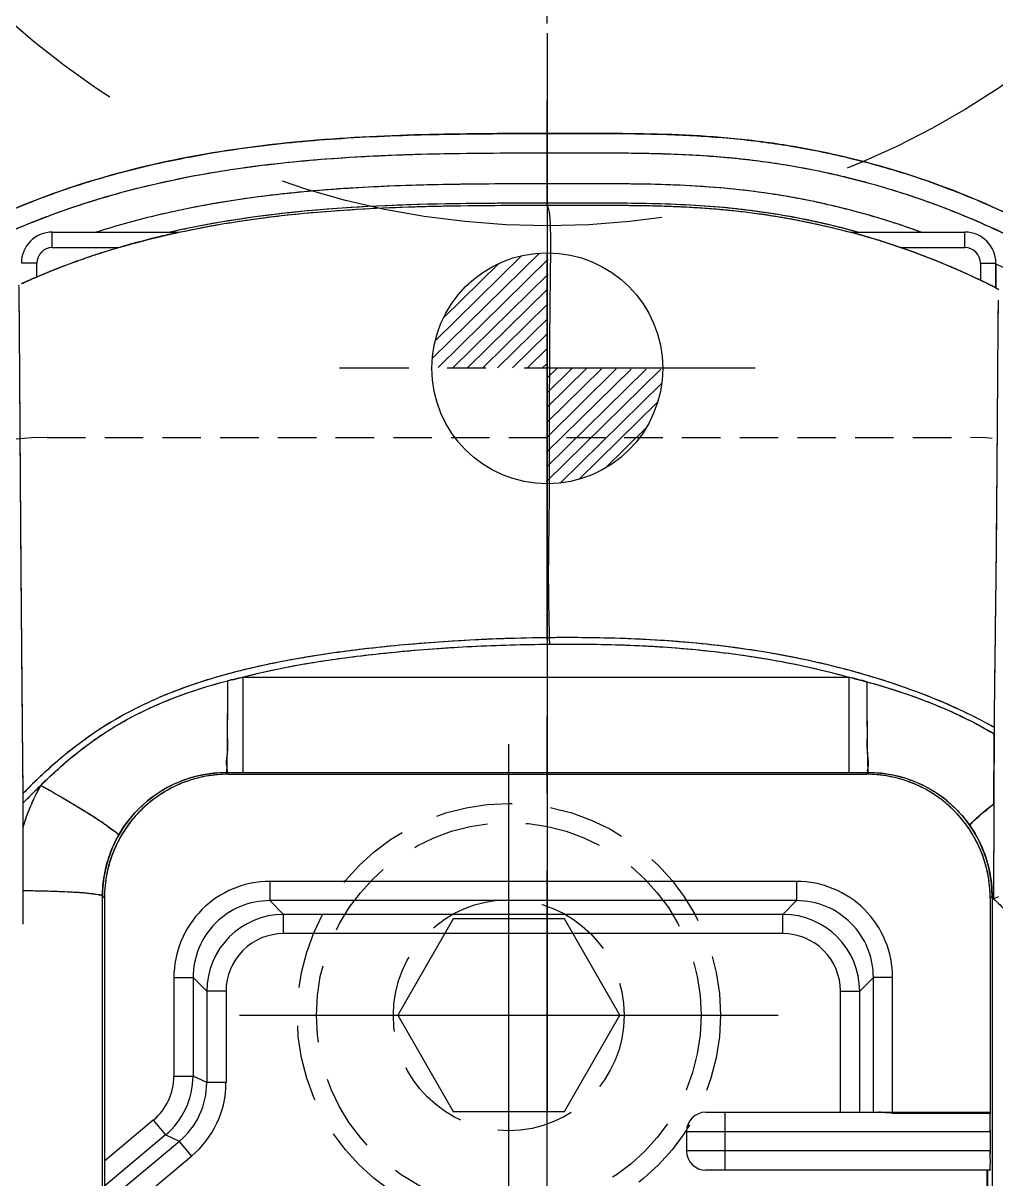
# Model space of a CAD drawing. Header units: millimetres. Extents: x 21466 to 22834, y -21631 to -20664.
# Drawn here: x 22146.43 to 22171.71, y -20976.28 to -20946.27 of the extents above; entities that cross this region are included whole.
import ezdxf

# ---------------------------------------------------------------- set-up
doc = ezdxf.new("R2010")
doc.units = ezdxf.units.MM
doc.header["$LTSCALE"] = 8
for name, pattern in [('CENTER', [2, 1.25, -0.25, 0.25, -0.25]), ('CENTER2', [1.125, 0.75, -0.125, 0.125, -0.125]), ('HIDDEN', [0.375, 0.25, -0.125]), ('HIDDEN2', [0.1875, 0.125, -0.0625])]:
    doc.linetypes.add(name, pattern=pattern)
for name, color, linetype in [('Cav-cor', 30, 'Continuous'), ('CL', 1, 'Continuous'), ('PIN', 5, 'Continuous'), ('PRODUCT', 1, 'Continuous'), ('SCREW', 52, 'HIDDEN')]:
    doc.layers.add(name, color=color, linetype=linetype)

# ---------------------------------------------------------------- blocks, each defined once
blk = doc.blocks.new('20100512.182342')
at = {"linetype": 'HIDDEN'}
blk.add_circle((0, 0), 5.5, dxfattribs=at)
at = {"layer": 'SCREW', "linetype": 'CENTER', "ltscale": 5}
for p, q in [((0, -7.042), (0, 7.042)), ((-7, 0), (7, 0))]:
    blk.add_line(p, q, dxfattribs=at)
at = {"layer": 'SCREW', "linetype": 'Continuous'}
blk.add_lwpolyline([(-1.443, 2.5), (-2.887, 0), (-1.443, -2.5), (1.443, -2.5), (2.887, 0), (1.443, 2.5)], close=True, dxfattribs=at)
at = {"layer": 'SCREW'}
for radius in [5, 3]:
    blk.add_circle((0, 0), radius, dxfattribs=at)

msp = doc.modelspace()

# ---------------------------------------------------------------- hatches: boundary and pattern name
at = {"layer": 'PIN', "linetype": 'Continuous'}
h = msp.add_hatch(dxfattribs=at)
h.set_pattern_fill('ANSI31', color=133, scale=2.181818, angle=89.5, style=0)
h.set_pattern_definition([(44.5, (21935.97695, -20968.81166), (0.19115707, -0.19452285), [])])
h.paths.add_polyline_path([(22160.048, -20955.232), (22163.048, -20955.258, -0.414214), (22160.022, -20958.232)])
h.paths.add_polyline_path([(22160.074, -20952.232), (22160.048, -20955.232), (22157.048, -20955.206, -0.414214)])

# ---------------------------------------------------------------- linework, layer by layer
at = {"linetype": 'HIDDEN2'}
msp.add_lwpolyline([(22139.048, -20979.032), (22139.048, -20965.032, -0.414214), (22147.048, -20957.032), (22171.048, -20957.032, -0.414214), (22179.048, -20965.032), (22179.048, -20979.032, -0.414214), (22171.048, -20987.032), (22147.048, -20987.032, -0.414214)], format="xyb", close=True, dxfattribs=at)
at = {"color": 8, "linetype": 'HIDDEN', "ltscale": 5}
msp.add_circle((22160.048, -20930.532), 21, dxfattribs=at)
at = {"layer": 'Cav-cor', "color": 241}
for p, q in [((22160.048, -20949.136), (22159.917, -20949.136)), ((22159.917, -20949.136), (22160.048, -20949.136)), ((22160.048, -20949.136), (22160.048, -20949.638)), ((22160.048, -20950.442), (22160.048, -20950.997)), ((22147.184, -20951.697), (22150.471, -20951.697)), ((22147.184, -20952.099), (22147.184, -20951.697)), ((22149.843, -20951.846), (22149.73, -20951.874)), ((22149.951, -20951.82), (22149.843, -20951.846)), ((22150.056, -20951.795), (22149.951, -20951.82)), ((22167.93, -20951.697), (22170.902, -20951.697)), ((22170.902, -20952.099), (22170.902, -20951.697)), ((22147.184, -20952.099), (22148.91, -20952.099)), ((22148.701, -20952.161), (22148.551, -20952.208)), ((22148.846, -20952.118), (22148.701, -20952.161)), ((22148.985, -20952.077), (22148.846, -20952.118)), ((22149.118, -20952.038), (22148.985, -20952.077)), ((22149.247, -20952.002), (22149.118, -20952.038)), ((22149.372, -20951.968), (22149.247, -20952.002)), ((22149.494, -20951.935), (22149.372, -20951.968)), ((22149.614, -20951.904), (22149.494, -20951.935)), ((22149.73, -20951.874), (22149.614, -20951.904)), ((22169.234, -20952.099), (22170.902, -20952.099)), ((22147.82, -20952.454), (22147.686, -20952.503)), ((22147.958, -20952.405), (22147.82, -20952.454)), ((22148.101, -20952.356), (22147.958, -20952.405)), ((22148.249, -20952.306), (22148.101, -20952.356)), ((22148.4, -20952.256), (22148.249, -20952.306)), ((22148.551, -20952.208), (22148.4, -20952.256)), ((22170.198, -20952.459), (22169.994, -20952.378)), ((22146.782, -20952.501), (22146.38, -20952.501)), ((22146.782, -20952.863), (22146.782, -20952.501)), ((22147.07, -20952.743), (22146.954, -20952.791)), ((22147.187, -20952.695), (22147.07, -20952.743)), ((22147.307, -20952.647), (22147.187, -20952.695)), ((22147.43, -20952.599), (22147.307, -20952.647)), ((22147.557, -20952.551), (22147.43, -20952.599)), ((22147.686, -20952.503), (22147.557, -20952.551)), ((22170.301, -20952.501), (22170.262, -20952.485)), ((22171.304, -20952.501), (22171.706, -20952.501)), ((22171.304, -20952.501), (22171.304, -20952.946)), ((22171.706, -20952.501), (22171.706, -20953.141)), ((22146.516, -20952.982), (22146.417, -20953.027)), ((22146.62, -20952.935), (22146.516, -20952.982)), ((22146.728, -20952.887), (22146.62, -20952.935)), ((22146.84, -20952.839), (22146.728, -20952.887)), ((22146.82, -20952.847), (22146.782, -20952.863)), ((22146.954, -20952.791), (22146.84, -20952.839)), ((22160.101, -20962.229), (22160.102, -20962.401)), ((22152.132, -20963.255), (22167.886, -20963.255)), ((22152.132, -20963.255), (22152.132, -20965.729)), ((22167.886, -20963.255), (22167.886, -20965.729)), ((22151.709, -20965.729), (22151.754, -20965.774)), ((22151.709, -20965.729), (22152.132, -20965.729)), ((22151.754, -20965.774), (22168.342, -20965.774)), ((22152.132, -20965.729), (22167.886, -20965.729)), ((22167.886, -20965.729), (22168.387, -20965.729)), ((22168.342, -20965.774), (22168.387, -20965.729)), ((22146.427, -20967.154), (22146.427, -20966.521)), ((22146.426, -20968.795), (22146.427, -20967.154)), ((22166.526, -20968.558), (22152.84, -20968.558)), ((22152.84, -20968.558), (22152.84, -20969.057)), ((22166.526, -20968.558), (22166.526, -20969.057)), ((22146.425, -20969.668), (22146.426, -20968.795)), ((22148.538, -20968.99), (22148.489, -20968.941)), ((22171.607, -20968.941), (22171.558, -20968.99)), ((22171.644, -20968.916), (22171.644, -20969.007)), ((22171.771, -20968.954), (22171.644, -20969.007)), ((22148.538, -20968.99), (22148.538, -20975.826)), ((22166.526, -20969.057), (22152.84, -20969.057)), ((22152.84, -20969.057), (22153.197, -20969.414)), ((22166.169, -20969.414), (22166.526, -20969.057)), ((22171.558, -20968.99), (22171.558, -20974.574)), ((22166.169, -20969.414), (22153.197, -20969.414)), ((22153.197, -20969.913), (22153.197, -20969.414)), ((22166.169, -20969.913), (22166.169, -20969.414)), ((22166.169, -20969.913), (22153.197, -20969.913)), ((22150.344, -20971.054), (22150.843, -20971.054)), ((22150.344, -20971.054), (22150.344, -20973.613)), ((22150.843, -20971.054), (22151.199, -20971.411)), ((22150.843, -20971.054), (22150.843, -20973.613)), ((22168.167, -20971.411), (22168.523, -20971.054)), ((22169.022, -20971.054), (22168.523, -20971.054)), ((22168.523, -20974.551), (22168.523, -20971.054)), ((22169.022, -20974.574), (22169.022, -20971.054)), ((22151.699, -20971.411), (22151.199, -20971.411)), ((22151.199, -20971.411), (22151.199, -20973.779)), ((22151.699, -20971.411), (22151.699, -20973.779)), ((22167.667, -20971.411), (22168.167, -20971.411)), ((22167.667, -20974.551), (22167.667, -20971.411)), ((22168.167, -20974.551), (22168.167, -20971.411)), ((22150.344, -20973.613), (22150.843, -20973.613)), ((22151.199, -20973.779), (22150.843, -20973.613)), ((22151.699, -20973.779), (22151.199, -20973.779)), ((22164.169, -20974.551), (22168.663, -20974.551)), ((22164.671, -20976.058), (22164.671, -20974.551)), ((22169.022, -20974.574), (22171.558, -20974.574)), ((22149.808, -20974.76), (22148.538, -20975.826)), ((22149.808, -20974.76), (22150.129, -20975.143)), ((22150.129, -20975.143), (22148.542, -20976.475)), ((22150.486, -20975.309), (22150.129, -20975.143)), ((22163.666, -20975.053), (22171.561, -20975.053)), ((22163.666, -20975.053), (22163.666, -20975.556)), ((22171.561, -20975.053), (22171.561, -20975.556)), ((22150.486, -20975.309), (22148.601, -20976.89)), ((22150.807, -20975.691), (22150.486, -20975.309)), ((22171.561, -20975.556), (22163.666, -20975.556)), ((22150.807, -20975.691), (22148.573, -20977.566)), ((22171.557, -20976.058), (22164.169, -20976.058)), ((22171.491, -20976.058), (22171.491, -20977.566)), ((22171.609, -20976.058), (22171.609, -20977.566))]:
    msp.add_line(p, q, dxfattribs=at)
for points in [[(22168.592, -20951.891), (22168.395, -20951.832), (22168.286, -20951.8)], [(22169.994, -20952.378), (22169.791, -20952.3), (22169.589, -20952.225), (22169.388, -20952.153), (22169.187, -20952.083), (22168.988, -20952.017), (22168.789, -20951.952), (22168.592, -20951.891)], [(22170.606, -20952.63), (22170.402, -20952.543), (22170.198, -20952.459)], [(22171.017, -20952.812), (22170.811, -20952.72), (22170.606, -20952.63)], [(22171.429, -20953.007), (22171.223, -20952.908), (22171.017, -20952.812)], [(22171.778, -20953.182), (22171.635, -20953.109), (22171.429, -20953.007)]]:
    msp.add_lwpolyline(points, dxfattribs=at)
for centre, radius, start, end in [((22162.822, -20970.759), 20.286, 73.8795, 74.6996), ((22153.817, -20969.212), 19.157, 110.7443, 113.8516), ((22154.968, -20972.611), 21.943, 103.485, 107.6171), ((22162.853, -20970.656), 20.178, 69.9773, 73.8825), ((22162.908, -20970.494), 20.812, 63.9528, 66.91), ((22147.184, -20952.501), 0.804, 90, 180), ((22155.43, -20974.472), 23.304, 102.2843, 103.3116), ((22162.823, -20970.766), 19.737, 73.9302, 75.0072), ((22170.902, -20952.501), 0.804, 0, 90), ((22147.184, -20952.501), 0.402, 90, 180), ((22162.58, -20971.451), 20.464, 71.0253, 71.5188), ((22162.893, -20970.541), 19.502, 67.799, 71.0265), ((22170.902, -20952.501), 0.402, 0, 90), ((22153.846, -20969.293), 17.884, 110.8141, 113.1338), ((22162.92, -20970.474), 19.429, 64.4372, 67.6727), ((22156.319, -20981.423), 18.644, 102.9791, 104.2314), ((22162.462, -20985.258), 22.662, 74.9374, 76.1526), ((21647.795, -20964.466), 523.863, 359.77197, 359.97192), ((22188.632, -20964.708), 16.975, 179.4926, 180.0524), ((22151.7, -20968.945), 3.211, 89.967, 179.9448), ((22168.395, -20968.945), 3.211, 0.0565, 90.0351), ((22152.839, -20971.053), 2.495, 89.9733, 180.0262), ((22166.527, -20971.053), 2.495, 359.9738, 90.0267), ((22152.837, -20971.051), 1.994, 89.9176, 180.0823), ((22166.529, -20971.051), 1.994, 359.9177, 90.0824), ((22153.197, -20971.412), 1.998, 90.0235, 179.9765), ((22166.169, -20971.412), 1.998, 0.0248, 89.9752), ((22153.196, -20971.41), 1.497, 89.9713, 180.0287), ((22166.17, -20971.41), 1.497, 359.9713, 90.0287), ((22148.846, -20973.613), 1.498, 309.9964, 0.0036), ((22148.844, -20973.612), 1.998, 310.0164, 359.9836), ((22149.204, -20973.78), 1.995, 309.9761, 0.0239), ((22149.202, -20973.779), 2.496, 309.9962, 0.0038), ((22164.169, -20975.053), 0.502, 90, 180), ((22164.169, -20975.556), 0.502, 180, 270)]:
    msp.add_arc(centre, radius, start, end, dxfattribs=at)
for centre, major_axis, ratio, start_param, end_param in [((22151.754, -20968.99), (-2.274, 2.274), 0.999924, -0.78536, 0.78536), ((22168.342, -20968.99), (-2.274, -2.274), 0.999924, 2.356233, 3.926953), ((22171.557, -20975.053), (0, 0.502), 0.008727, -1.570796, -0.308554), ((22171.557, -20975.556), (0, 0.502), 0.008727, -1.962638, -1.570796), ((22148.542, -20975.823), (0, 0.653), 0.006685, -4.706779, -3.188343)]:
    msp.add_ellipse(centre, major_axis=major_axis, ratio=ratio, start_param=start_param, end_param=end_param, dxfattribs=at)
for points, knots in [([(22159.917, -20949.136), (22157.834, -20949.136), (22154.703, -20949.16), (22150.567, -20949.715), (22147.535, -20950.503), (22144.645, -20951.719), (22142.454, -20953.163), (22140.938, -20954.597), (22139.595, -20956.195), (22138.218, -20958.418), (22136.903, -20961.257), (22135.834, -20964.196), (22134.973, -20967.202), (22134.282, -20970.251), (22133.729, -20973.327), (22133.141, -20977.453), (22132.645, -20982.639), (22132.268, -20988.878), (22132.091, -20995.127), (22132.127, -21001.377), (22132.302, -21007.625), (22132.563, -21013.87), (22132.873, -21019.069), (22133.175, -21023.225), (22133.519, -21027.376), (22133.864, -21030.485), (22134.182, -21032.543)], [0, 0, 0, 0, 0.062488, 0.093735, 0.124976, 0.15621, 0.187432, 0.203066, 0.218697, 0.249934, 0.281181, 0.31243, 0.343681, 0.374934, 0.406187, 0.437441, 0.499945, 0.562452, 0.624959, 0.687465, 0.749973, 0.812481, 0.874989, 0.906243, 0.937497, 1, 1, 1, 1]), ([(22185.521, -20982.658), (22185.452, -20981.688), (22185.301, -20979.748), (22185.016, -20976.843), (22184.653, -20973.946), (22184.294, -20971.541), (22183.989, -20969.619), (22183.684, -20967.697), (22183.27, -20965.301), (22182.557, -20962.462), (22181.391, -20959.769), (22179.775, -20957.322), (22177.811, -20955.149), (22175.571, -20953.264), (22173.098, -20951.698), (22170.437, -20950.482), (22168.099, -20949.783), (22166.188, -20949.414), (22164.255, -20949.178), (22162.794, -20949.141), (22161.821, -20949.136)], [0, 0, 0, 0, 0.0625, 0.125001, 0.187501, 0.250003, 0.281253, 0.3125, 0.375013, 0.437524, 0.500047, 0.562557, 0.625068, 0.687566, 0.750055, 0.812534, 0.875005, 0.906259, 0.93751, 1, 1, 1, 1]), ([(22147.032, -20951.297), (22148.059, -20950.907), (22150.182, -20950.295), (22153.452, -20949.816), (22156.749, -20949.644), (22158.948, -20949.638), (22160.048, -20949.638)], [0, 0, 0, 0, 0.24994, 0.499915, 0.749946, 1, 1, 1, 1]), ([(22160.048, -20949.638), (22160.985, -20949.638), (22162.391, -20949.625), (22164.265, -20949.705), (22166.131, -20949.893), (22168.432, -20950.364), (22170.208, -20950.982), (22171.07, -20951.349)], [0, 0, 0, 0, 0.250058, 0.375092, 0.50012, 0.75005, 1, 1, 1, 1]), ([(22160.048, -20950.442), (22158.339, -20950.442), (22155.773, -20950.453), (22152.367, -20950.766), (22150.682, -20951.073), (22149.852, -20951.273)], [0, 0, 0, 0, 0.500008, 0.750023, 1, 1, 1, 1]), ([(22168.175, -20951.192), (22167.517, -20951.012), (22166.181, -20950.717), (22164.144, -20950.486), (22162.095, -20950.434), (22160.731, -20950.442), (22160.048, -20950.442)], [0, 0, 0, 0, 0.249982, 0.499956, 0.749967, 1, 1, 1, 1]), ([(22160.048, -20950.945), (22159.245, -20950.945), (22156.042, -20950.951), (22152.81, -20951.138), (22150.461, -20951.649)], [0, 0, 0, 0, 0.250356, 1, 1, 1, 1]), ([(22167.941, -20951.649), (22167.319, -20951.482), (22166.054, -20951.208), (22164.104, -20950.989), (22162.098, -20950.936), (22160.739, -20950.945), (22160.048, -20950.945)], [0, 0, 0, 0, 0.243183, 0.48712, 0.739375, 1, 1, 1, 1]), ([(22150.471, -20951.701), (22151.255, -20951.531), (22153.236, -20951.206), (22156.44, -20951.005), (22158.845, -20950.997), (22160.048, -20950.997)], [0, 0, 0, 0, 0.249986, 0.624945, 1, 1, 1, 1]), ([(22160.048, -20950.997), (22160.71, -20950.997), (22162.033, -20950.989), (22164.019, -20951.035), (22165.995, -20951.249), (22167.29, -20951.53), (22167.929, -20951.701)], [0, 0, 0, 0, 0.250175, 0.500165, 0.750261, 1, 1, 1, 1]), ([(22160.048, -20950.997), (22160.048, -20950.999), (22160.053, -20951.006), (22160.058, -20951.024), (22160.068, -20951.058), (22160.081, -20951.112), (22160.097, -20951.189), (22160.112, -20951.302), (22160.122, -20951.46), (22160.128, -20951.673), (22160.13, -20951.942), (22160.129, -20952.407), (22160.12, -20953.097), (22160.109, -20954.025), (22160.103, -20955.045), (22160.099, -20956.103), (22160.095, -20957.137), (22160.094, -20958.084), (22160.094, -20959.178), (22160.063, -20960.543), (22160.083, -20961.636), (22160.101, -20962.229)], [0, 0, 0, 0, 0.000494, 0.00203, 0.005147, 0.009891, 0.016663, 0.026344, 0.040158, 0.059028, 0.083057, 0.112108, 0.183015, 0.267239, 0.359781, 0.455334, 0.549664, 0.635788, 0.708191, 0.841765, 1, 1, 1, 1]), ([(22149.504, -20951.933), (22149.592, -20951.909), (22149.767, -20951.864), (22149.986, -20951.81), (22150.157, -20951.769), (22150.264, -20951.745), (22150.341, -20951.727), (22150.405, -20951.713), (22150.425, -20951.706), (22150.478, -20951.697), (22150.471, -20951.697)], [0, 0, 0, 0, 0.274277, 0.545216, 0.67824, 0.807754, 0.869897, 0.928225, 0.977812, 1, 1, 1, 1]), ([(22169.067, -20952.042), (22168.964, -20952.008), (22168.809, -20951.958), (22168.603, -20951.893), (22168.449, -20951.846), (22168.298, -20951.802), (22168.175, -20951.766), (22168.078, -20951.739), (22168.018, -20951.722), (22167.96, -20951.707), (22167.946, -20951.701), (22167.927, -20951.697), (22167.93, -20951.697)], [0, 0, 0, 0, 0.274602, 0.410885, 0.545977, 0.679128, 0.80862, 0.870653, 0.928757, 0.977925, 0.994233, 1, 1, 1, 1]), ([(22146.782, -20952.863), (22146.732, -20952.884), (22146.66, -20952.916), (22146.568, -20952.956), (22146.507, -20952.983), (22146.457, -20953.005), (22146.421, -20953.021), (22146.401, -20953.03), (22146.389, -20953.036), (22146.385, -20953.036), (22146.38, -20953.039), (22146.38, -20953.038)], [0, 0, 0, 0, 0.368723, 0.539027, 0.691516, 0.820044, 0.918084, 0.953611, 0.979345, 0.994919, 1, 1, 1, 1]), ([(22171.706, -20953.141), (22171.706, -20953.142), (22171.696, -20953.134), (22171.686, -20953.133), (22171.662, -20953.12), (22171.634, -20953.107), (22171.598, -20953.089), (22171.54, -20953.061), (22171.494, -20953.038), (22171.462, -20953.023)], [0, 0, 0, 0, 0.018372, 0.073771, 0.164076, 0.285935, 0.434802, 0.606139, 1, 1, 1, 1]), ([(22146.427, -20966.269), (22146.422, -20965.714), (22146.411, -20964.602), (22146.396, -20962.917), (22146.384, -20961.493), (22146.375, -20960.324), (22146.368, -20959.421), (22146.361, -20958.499), (22146.354, -20957.56), (22146.349, -20956.768), (22146.345, -20956.129), (22146.342, -20955.65), (22146.339, -20955.175), (22146.335, -20954.708), (22146.332, -20954.256), (22146.329, -20953.833), (22146.325, -20953.505), (22146.323, -20953.293), (22146.318, -20953.169), (22146.321, -20953.119), (22146.313, -20953.076), (22146.309, -20953.077)], [0, 0, 0, 0, 0.126178, 0.252835, 0.383116, 0.450109, 0.518539, 0.588469, 0.659764, 0.732111, 0.768528, 0.804917, 0.841029, 0.876551, 0.911057, 0.943755, 0.972967, 0.984901, 0.993193, 0.999201, 1, 1, 1, 1]), ([(22171.764, -20953.463), (22171.756, -20953.928), (22171.752, -20954.935), (22171.74, -20956.468), (22171.729, -20958.022), (22171.713, -20959.877), (22171.687, -20962.043), (22171.667, -20963.721), (22171.658, -20964.557)], [0, 0, 0, 0, 0.126003, 0.272156, 0.414375, 0.546286, 0.773782, 1, 1, 1, 1]), ([(22160.101, -20962.229), (22158.879, -20962.24), (22157.045, -20962.328), (22154.614, -20962.591), (22152.804, -20962.893), (22151.025, -20963.344), (22149.601, -20963.913), (22148.536, -20964.514), (22147.533, -20965.214), (22146.854, -20965.834), (22146.427, -20966.269)], [0, 0, 0, 0, 0.250106, 0.375174, 0.500226, 0.62524, 0.750164, 0.812655, 0.875136, 1, 1, 1, 1]), ([(22171.658, -20964.557), (22171.226, -20964.313), (22170.33, -20963.881), (22168.466, -20963.193), (22166.046, -20962.601), (22163.082, -20962.256), (22161.094, -20962.219), (22160.101, -20962.229)], [0, 0, 0, 0, 0.124959, 0.24996, 0.499892, 0.74991, 1, 1, 1, 1]), ([(22160.102, -20962.406), (22159.433, -20962.412), (22158.094, -20962.446), (22156.424, -20962.569), (22155.093, -20962.715), (22154.098, -20962.851), (22153.109, -20963.027), (22152.456, -20963.178), (22152.132, -20963.26)], [0, 0, 0, 0, 0.250004, 0.5, 0.625002, 0.750013, 0.875007, 1, 1, 1, 1]), ([(22167.886, -20963.26), (22167.57, -20963.175), (22166.935, -20963.014), (22165.972, -20962.82), (22165.002, -20962.669), (22163.701, -20962.514), (22162.067, -20962.407), (22160.757, -20962.4), (22160.102, -20962.406)], [0, 0, 0, 0, 0.124991, 0.249983, 0.374996, 0.500003, 0.749994, 1, 1, 1, 1]), ([(22146.888, -20966.063), (22147.219, -20965.732), (22147.92, -20965.104), (22149.49, -20964.071), (22150.829, -20963.581), (22151.736, -20963.351)], [0, 0, 0, 0, 0.250173, 0.500374, 1, 1, 1, 1]), ([(22151.736, -20963.351), (22151.736, -20963.503), (22151.735, -20963.803), (22151.734, -20964.24), (22151.732, -20964.644), (22151.729, -20964.953), (22151.726, -20965.173), (22151.724, -20965.312), (22151.722, -20965.433), (22151.719, -20965.534), (22151.717, -20965.614), (22151.715, -20965.667), (22151.713, -20965.698), (22151.712, -20965.714), (22151.71, -20965.723), (22151.71, -20965.728), (22151.709, -20965.729)], [0, 0, 0, 0, 0.192275, 0.37845, 0.550575, 0.702096, 0.768274, 0.827128, 0.878066, 0.920634, 0.95439, 0.978973, 0.987768, 0.994206, 0.998277, 1, 1, 1, 1]), ([(22168.351, -20963.375), (22168.928, -20963.53), (22170.063, -20963.903), (22171.145, -20964.419), (22171.658, -20964.723)], [0, 0, 0, 0, 0.500159, 1, 1, 1, 1]), ([(22168.351, -20963.375), (22168.351, -20963.526), (22168.352, -20963.824), (22168.354, -20964.257), (22168.357, -20964.657), (22168.361, -20964.963), (22168.364, -20965.179), (22168.367, -20965.317), (22168.37, -20965.437), (22168.373, -20965.536), (22168.376, -20965.615), (22168.379, -20965.668), (22168.382, -20965.699), (22168.383, -20965.714), (22168.385, -20965.723), (22168.386, -20965.728), (22168.387, -20965.729)], [0, 0, 0, 0, 0.192783, 0.379142, 0.551224, 0.702562, 0.768624, 0.82736, 0.878186, 0.920657, 0.954339, 0.978879, 0.987666, 0.99411, 0.998205, 1, 1, 1, 1]), ([(22146.888, -20966.067), (22146.81, -20966.142), (22146.652, -20966.288), (22146.502, -20966.444), (22146.427, -20966.521)], [0, 0, 0, 0, 0.49999, 1, 1, 1, 1]), ([(22146.427, -20967.154), (22146.456, -20967.06), (22146.512, -20966.871), (22146.625, -20966.597), (22146.746, -20966.327), (22146.84, -20966.153), (22146.888, -20966.067)], [0, 0, 0, 0, 0.249953, 0.499975, 0.749974, 1, 1, 1, 1]), ([(22146.427, -20966.521), (22146.427, -20966.499), (22146.427, -20966.415), (22146.427, -20966.331), (22146.427, -20966.269)], [0, 0, 0, 0, 0.269017, 1, 1, 1, 1]), ([(22146.888, -20966.063), (22147.021, -20966.138), (22147.283, -20966.287), (22147.662, -20966.508), (22148.01, -20966.719), (22148.314, -20966.91), (22148.561, -20967.074), (22148.727, -20967.193), (22148.823, -20967.269), (22148.869, -20967.311), (22148.895, -20967.34), (22148.905, -20967.361), (22148.903, -20967.368)], [0, 0, 0, 0, 0.190304, 0.374853, 0.54576, 0.696524, 0.821319, 0.915212, 0.949472, 0.974862, 0.991425, 1, 1, 1, 1]), ([(22171.654, -20966.551), (22171.562, -20966.622), (22171.434, -20966.723), (22171.278, -20966.852), (22171.188, -20966.931), (22171.119, -20966.995), (22171.069, -20967.048), (22171.042, -20967.082), (22171.03, -20967.106), (22171.033, -20967.113)], [0, 0, 0, 0, 0.410409, 0.579539, 0.721524, 0.835056, 0.919059, 0.973287, 1, 1, 1, 1]), ([(22171.654, -20966.551), (22171.653, -20966.75), (22171.65, -20967.538), (22171.643, -20968.326), (22171.644, -20968.916)], [0, 0, 0, 0, 0.251685, 1, 1, 1, 1]), ([(22146.426, -20968.795), (22146.563, -20968.796), (22146.83, -20968.799), (22147.216, -20968.809), (22147.567, -20968.823), (22147.873, -20968.841), (22148.122, -20968.861), (22148.292, -20968.882), (22148.393, -20968.9), (22148.443, -20968.913), (22148.473, -20968.924), (22148.489, -20968.936), (22148.489, -20968.941)], [0, 0, 0, 0, 0.197813, 0.385546, 0.556503, 0.705297, 0.827166, 0.918127, 0.951159, 0.975595, 0.991547, 1, 1, 1, 1]), ([(22148.487, -20976.525), (22148.487, -20975.893), (22148.487, -20973.365), (22148.488, -20970.837), (22148.489, -20968.941)], [0, 0, 0, 0, 0.250184, 1, 1, 1, 1]), ([(22171.644, -20968.916), (22171.634, -20968.92), (22171.621, -20968.925), (22171.607, -20968.936), (22171.607, -20968.941)], [0, 0, 0, 0, 0.647276, 1, 1, 1, 1]), ([(22171.607, -20968.941), (22171.607, -20969.534), (22171.608, -20971.906), (22171.609, -20974.278), (22171.609, -20976.058)], [0, 0, 0, 0, 0.249776, 1, 1, 1, 1]), ([(22171.644, -20969.007), (22171.758, -20969.114), (22172.052, -20969.404), (22172.565, -20969.909), (22173.196, -20970.536), (22173.644, -20970.983), (22173.876, -20971.214)], [0, 0, 0, 0, 0.149179, 0.395221, 0.687503, 1, 1, 1, 1]), ([(22169.022, -20974.574), (22168.957, -20974.574), (22168.837, -20974.567), (22168.718, -20974.551), (22168.663, -20974.551)], [0, 0, 0, 0, 0.543096, 1, 1, 1, 1])]:
    msp.add_open_spline(points, degree=3, knots=knots, dxfattribs=at)
for points in [[(22161.821, -20949.136), (22161.23, -20949.132), (22160.639, -20949.136), (22160.048, -20949.136)], [(22160.048, -20949.136), (22160.639, -20949.136), (22161.23, -20949.132), (22161.821, -20949.135)]]:
    msp.add_open_spline(points, degree=3, dxfattribs=at)
at = {"layer": 'CL', "color": 7, "linetype": 'CENTER', "ltscale": 2}
msp.add_line((22160.048, -20730.532), (22160.048, -21130.532), dxfattribs=at)
at = {"layer": 'CL', "color": 6, "linetype": 'CENTER'}
msp.add_line((22160.048, -21058.278), (22160.048, -20944.001), dxfattribs=at)
at = {"layer": 'PIN', "color": 133, "linetype": 'CENTER2'}
for p, q in [((22160.048, -20949.832), (22160.048, -20960.632)), ((22165.448, -20955.232), (22154.648, -20955.232))]:
    msp.add_line(p, q, dxfattribs=at)
at = {"layer": 'PIN', "color": 133, "linetype": 'Continuous'}
msp.add_circle((22160.048, -20955.232), 3, dxfattribs=at)
at = {"layer": 'PRODUCT'}
for p, q in [((22160.048, -20949.136), (22160.048, -20949.638)), ((22160.048, -20950.442), (22160.048, -20949.638)), ((22160.048, -20950.997), (22160.048, -20950.442)), ((22147.184, -20952.099), (22147.184, -20951.697)), ((22147.184, -20951.697), (22150.471, -20951.697)), ((22167.93, -20951.697), (22170.902, -20951.697)), ((22170.902, -20952.099), (22170.902, -20951.697)), ((22147.184, -20952.099), (22148.91, -20952.099)), ((22169.234, -20952.099), (22170.902, -20952.099)), ((22146.782, -20952.501), (22146.38, -20952.501)), ((22146.782, -20952.863), (22146.782, -20952.501)), ((22171.304, -20952.501), (22171.304, -20952.946)), ((22171.304, -20952.501), (22171.706, -20952.501)), ((22171.706, -20953.141), (22171.706, -20952.501)), ((22160.101, -20962.229), (22160.102, -20962.401)), ((22152.132, -20963.255), (22152.132, -20965.729)), ((22152.132, -20963.255), (22167.886, -20963.255)), ((22167.886, -20963.255), (22167.886, -20965.729)), ((22151.709, -20965.729), (22151.755, -20965.775)), ((22151.755, -20965.775), (22168.341, -20965.775)), ((22152.132, -20965.729), (22167.886, -20965.729)), ((22168.341, -20965.775), (22168.387, -20965.729)), ((22148.539, -20968.991), (22148.489, -20968.941)), ((22171.607, -20968.941), (22171.557, -20968.991)), ((22171.644, -20968.916), (22171.644, -20969.007)), ((22171.771, -20968.954), (22171.644, -20969.007)), ((22148.539, -20968.991), (22148.539, -20975.64)), ((22171.557, -20968.991), (22171.557, -20974.551)), ((22164.169, -20974.551), (22171.558, -20974.551)), ((22164.671, -20976.058), (22164.671, -20974.551)), ((22171.557, -20974.551), (22171.557, -20974.551)), ((22163.666, -20975.053), (22163.666, -20975.556)), ((22163.666, -20975.053), (22171.561, -20975.053)), ((22171.561, -20975.053), (22171.561, -20975.556)), ((22171.561, -20975.556), (22163.666, -20975.556)), ((22171.557, -20976.058), (22164.169, -20976.058)), ((22171.473, -20976.058), (22171.473, -20976.721))]:
    msp.add_line(p, q, dxfattribs=at)
for centre, radius, start, end in [((22147.184, -20952.501), 0.804, 90, 180), ((22170.902, -20952.501), 0.804, 0, 90), ((22147.184, -20952.501), 0.402, 90, 180), ((22170.902, -20952.501), 0.402, 0, 90), ((22164.169, -20975.053), 0.502, 90, 180), ((22164.169, -20975.556), 0.502, 180, 270)]:
    msp.add_arc(centre, radius, start, end, dxfattribs=at)
for points, start_tangent, end_tangent in [([(22134.311, -21033.347), (22133.992, -21031.242), (22133.757, -21029.383), (22133.578, -21027.747), (22133.435, -21026.257), (22133.311, -21024.837), (22133.195, -21023.414), (22133.082, -21021.924), (22132.966, -21020.306), (22132.846, -21018.501), (22132.722, -21016.471), (22132.6, -21014.237), (22132.483, -21011.824), (22132.374, -21009.22), (22132.274, -21006.367), (22132.186, -21003.183), (22132.124, -20999.561), (22132.122, -20995.46), (22132.221, -20990.901), (22132.455, -20985.939), (22132.816, -20981.013), (22133.286, -20976.563), (22133.855, -20972.68), (22134.524, -20969.22), (22135.29, -20966.13), (22136.141, -20963.396), (22137.047, -20961.026), (22138.074, -20958.825), (22139.46, -20956.49), (22141.21, -20954.359), (22143.257, -20952.666), (22145.655, -20951.327), (22148.04, -20950.417), (22150.253, -20949.843), (22152.412, -20949.48), (22154.701, -20949.261), (22157.236, -20949.157), (22160.048, -20949.136)], (-0.1643, 0.98641), (1, 0.000008)), ([(22160.048, -20949.136), (22161.829, -20949.135), (22163.474, -20949.171), (22164.975, -20949.275), (22166.433, -20949.471), (22167.975, -20949.79), (22169.667, -20950.28), (22171.502, -20950.989), (22173.463, -20951.976), (22175.537, -20953.321), (22177.61, -20955.049), (22179.381, -20956.947), (22180.729, -20958.809), (22181.719, -20960.599), (22182.408, -20962.273), (22182.879, -20963.813), (22183.227, -20965.277), (22183.517, -20966.758), (22183.786, -20968.349), (22184.068, -20970.113), (22184.372, -20972.074), (22184.681, -20974.23), (22184.977, -20976.613), (22185.25, -20979.283), (22185.493, -20982.26), (22185.714, -20985.545), (22185.908, -20989.16), (22186.04, -20993.168), (22186.069, -20997.551), (22186.028, -21001.942), (22185.973, -21005.896), (22185.928, -21009.405), (22185.843, -21012.838), (22185.664, -21016.42), (22185.425, -21020.006), (22185.211, -21023.284), (22185.032, -21026.14), (22184.853, -21028.68), (22184.652, -21030.942), (22184.431, -21032.938)], (1, -0.000012), (-0.12108, -0.992643)), ([(22134.806, -21033.265), (22134.49, -21031.174), (22134.256, -21029.325), (22134.078, -21027.696), (22133.935, -21026.211), (22133.811, -21024.795), (22133.696, -21023.374), (22133.583, -21021.887), (22133.467, -21020.271), (22133.348, -21018.469), (22133.224, -21016.442), (22133.101, -21014.211), (22132.985, -21011.801), (22132.876, -21009.201), (22132.776, -21006.351), (22132.689, -21003.172), (22132.627, -20999.556), (22132.625, -20995.465), (22132.723, -20990.918), (22132.956, -20985.97), (22133.317, -20981.057), (22133.785, -20976.626), (22134.35, -20972.763), (22135.014, -20969.328), (22135.774, -20966.265), (22136.615, -20963.561), (22137.51, -20961.221), (22138.52, -20959.056), (22139.874, -20956.775), (22141.567, -20954.713), (22143.539, -20953.082), (22145.864, -20951.784), (22148.19, -20950.897), (22150.356, -20950.334), (22152.477, -20949.979), (22154.734, -20949.763), (22157.246, -20949.659), (22160.048, -20949.638)], (-0.164304, 0.98641), (1, 0.000017)), ([(22160.048, -20949.638), (22161.826, -20949.638), (22163.453, -20949.673), (22164.925, -20949.775), (22166.349, -20949.966), (22167.855, -20950.278), (22169.508, -20950.756), (22171.3, -20951.449), (22173.215, -20952.413), (22175.241, -20953.726), (22177.265, -20955.414), (22178.993, -20957.266), (22180.305, -20959.078), (22181.265, -20960.815), (22181.933, -20962.439), (22182.393, -20963.942), (22182.736, -20965.382), (22183.022, -20966.847), (22183.29, -20968.429), (22183.572, -20970.191), (22183.875, -20972.149), (22184.183, -20974.297), (22184.478, -20976.67), (22184.749, -20979.328), (22184.992, -20982.297), (22185.212, -20985.575), (22185.407, -20989.182), (22185.537, -20993.178), (22185.567, -20997.549), (22185.525, -21001.935), (22185.472, -21005.889), (22185.426, -21009.397), (22185.34, -21012.82), (22185.162, -21016.389), (22184.925, -21019.972), (22184.709, -21023.253), (22184.531, -21026.108), (22184.352, -21028.64), (22184.152, -21030.892), (22183.932, -21032.877)], (1, -0.00003), (-0.121079, -0.992643)), ([(22160.048, -20950.442), (22157.624, -20950.457), (22155.393, -20950.529), (22153.336, -20950.687), (22151.49, -20950.938), (22149.852, -20951.273), (22148.327, -20951.697)], (-1, -0.000015), (-0.952901, -0.30328)), ([(22169.762, -20951.697), (22168.175, -20951.192), (22166.701, -20950.847), (22165.353, -20950.632), (22164.097, -20950.513), (22162.847, -20950.457), (22161.513, -20950.441), (22160.048, -20950.442)], (-0.939532, 0.342461), (-1, -0.000022)), ([(22160.048, -20950.945), (22155.886, -20951.009), (22151.754, -20951.404), (22150.244, -20951.697)], (-1, 0), (-0.975072, -0.221889)), ([(22168.117, -20951.697), (22167.995, -20951.664), (22166.092, -20951.248), (22164.153, -20951.02), (22160.048, -20950.945)], (-0.963539, 0.267566), (-1, 0)), ([(22150.471, -20951.701), (22151.759, -20951.457), (22153.23, -20951.257), (22154.596, -20951.135), (22155.935, -20951.06), (22157.29, -20951.018), (22158.664, -20951.001), (22160.048, -20950.997)], (0.977095, 0.212804), (1, 0.000059)), ([(22160.048, -20950.997), (22160.554, -20950.997), (22161.056, -20950.996), (22161.555, -20950.996), (22162.05, -20950.999), (22162.54, -20951.005), (22163.024, -20951.016), (22163.501, -20951.034), (22163.969, -20951.06), (22164.435, -20951.094), (22164.899, -20951.138), (22165.366, -20951.193), (22165.841, -20951.26), (22166.328, -20951.342), (22166.837, -20951.441), (22167.368, -20951.559), (22167.926, -20951.7)], (1, 0), (0.965995, -0.258562)), ([(22148.91, -20952.099), (22149.083, -20952.048), (22149.243, -20952.004), (22149.388, -20951.964), (22149.521, -20951.928), (22149.644, -20951.896), (22149.757, -20951.867), (22149.862, -20951.841)], (0.95911, 0.283033), (0.970574, 0.240802)), ([(22149.862, -20951.841), (22149.959, -20951.817)], (0.970574, 0.240802), (0.971569, 0.236755)), ([(22149.959, -20951.817), (22150.052, -20951.795), (22150.138, -20951.774), (22150.219, -20951.755), (22150.292, -20951.738), (22150.357, -20951.723), (22150.413, -20951.71), (22150.455, -20951.701), (22150.471, -20951.697)], (0.971569, 0.236755), (-1, 0)), ([(22168.319, -20951.808), (22168.223, -20951.78), (22168.136, -20951.755), (22168.06, -20951.734), (22167.996, -20951.716), (22167.948, -20951.703), (22167.93, -20951.697)], (-0.959656, 0.281178), (1, 0)), ([(22168.529, -20951.871), (22168.42, -20951.838), (22168.319, -20951.808)], (-0.956766, 0.290858), (-0.959656, 0.281178)), ([(22148.91, -20952.099), (22148.31, -20952.286)], (-0.95911, -0.283033), (-0.949893, -0.312575)), ([(22169.234, -20952.099), (22169.067, -20952.042), (22168.914, -20951.992), (22168.774, -20951.947), (22168.646, -20951.907), (22168.529, -20951.871)], (-0.945663, 0.32515), (-0.956766, 0.290858)), ([(22169.354, -20952.141), (22169.234, -20952.099)], (-0.943537, 0.331268), (-0.945663, 0.32515)), ([(22170.144, -20952.437), (22169.354, -20952.141)], (-0.928311, 0.371806), (-0.943537, 0.331268)), ([(22148.281, -20952.296), (22147.819, -20952.455), (22146.782, -20952.863)], (-0.949408, -0.314046), (-0.918572, -0.395254)), ([(22148.31, -20952.286), (22148.281, -20952.296)], (-0.949893, -0.312575), (-0.949408, -0.314046)), ([(22170.342, -20952.518), (22170.144, -20952.437)], (-0.924172, 0.381977), (-0.928311, 0.371806)), ([(22171.2, -20952.897), (22170.342, -20952.518)], (-0.904648, 0.42616), (-0.924172, 0.381977)), ([(22183.135, -21032.768), (22183.319, -21031.135), (22183.488, -21029.335), (22183.642, -21027.352), (22183.788, -21025.123), (22183.941, -21022.658), (22184.112, -21020.075), (22184.279, -21017.594), (22184.421, -21015.293), (22184.526, -21013.049), (22184.596, -21010.761), (22184.637, -21008.341), (22184.669, -21005.712), (22184.71, -21002.808), (22184.748, -20999.623), (22184.764, -20996.238), (22184.728, -20992.949), (22184.636, -20989.974), (22184.511, -20987.367), (22184.374, -20985.044), (22184.225, -20982.83), (22184.053, -20980.603), (22183.847, -20978.338), (22183.597, -20976.06), (22183.331, -20974.001), (22183.072, -20972.219), (22182.817, -20970.566), (22182.546, -20968.859), (22182.229, -20966.986), (22181.806, -20964.907), (22181.133, -20962.587), (22179.977, -20960.092), (22178.154, -20957.515), (22175.979, -20955.337), (22173.796, -20953.707), (22171.706, -20952.524)], (0.120829, 0.992673), (-0.898157, 0.439675)), ([(22146.494, -20952.989), (22146.409, -20953.027), (22146.4, -20953.033)], (-0.958407, -0.285405), (-0.810428, -0.585839)), ([(22146.782, -20952.863), (22146.625, -20952.931), (22146.494, -20952.989)], (-0.918572, -0.395254), (-0.958407, -0.285405)), ([(22171.304, -20952.946), (22171.2, -20952.897)], (-0.902107, 0.431512), (-0.904648, 0.42616)), ([(22171.593, -20953.086), (22171.462, -20953.023), (22171.304, -20952.946)], (-0.946506, 0.322687), (-0.902107, 0.431512)), ([(22146.427, -20966.269), (22146.415, -20965.004), (22146.405, -20963.879), (22146.396, -20962.856), (22146.388, -20961.92), (22146.38, -20961.058), (22146.374, -20960.262), (22146.368, -20959.522), (22146.363, -20958.834), (22146.359, -20958.195), (22146.355, -20957.603), (22146.351, -20957.055), (22146.348, -20956.548), (22146.345, -20956.08), (22146.342, -20955.649), (22146.339, -20955.254), (22146.337, -20954.895), (22146.334, -20954.57), (22146.332, -20954.277), (22146.33, -20954.017), (22146.328, -20953.788), (22146.326, -20953.589), (22146.324, -20953.423), (22146.322, -20953.291)], (-0.00877, 0.999962), (-0.015388, 0.999882)), ([(22171.678, -20953.128), (22171.593, -20953.086)], (-0.792626, 0.609708), (-0.946506, 0.322687)), ([(22171.706, -20953.141), (22171.678, -20953.128)], (0, -1), (-0.792626, 0.609708)), ([(22171.683, -20953.134), (22171.778, -20953.182)], (0.892446, -0.451155), (0.889937, -0.456083)), ([(22171.764, -20953.463), (22171.762, -20953.593), (22171.761, -20953.748), (22171.759, -20953.921), (22171.757, -20954.115), (22171.755, -20954.335), (22171.753, -20954.586), (22171.751, -20954.868), (22171.749, -20955.179), (22171.747, -20955.518), (22171.744, -20955.884), (22171.742, -20956.28), (22171.739, -20956.706), (22171.735, -20957.165), (22171.732, -20957.657), (22171.727, -20958.181), (22171.723, -20958.736), (22171.718, -20959.321), (22171.712, -20959.929), (22171.705, -20960.557), (22171.697, -20961.208), (22171.689, -20961.899), (22171.68, -20962.659), (22171.669, -20963.526), (22171.658, -20964.557)], (-0.018385, -0.999831), (-0.009853, -0.999951)), ([(22160.101, -20962.229), (22157.738, -20962.311), (22155.704, -20962.477), (22153.961, -20962.706), (22152.467, -20962.992), (22151.212, -20963.327), (22150.191, -20963.689), (22149.358, -20964.066), (22148.638, -20964.467), (22147.951, -20964.93), (22147.228, -20965.511), (22146.427, -20966.269)], (-0.999954, -0.009602), (-0.700327, -0.713822)), ([(22171.658, -20964.557), (22170.727, -20964.083), (22169.762, -20963.678), (22168.684, -20963.306), (22167.436, -20962.959), (22165.973, -20962.65), (22164.293, -20962.41), (22162.368, -20962.265), (22160.101, -20962.229)], (-0.870225, 0.492654), (-0.999954, -0.009636)), ([(22160.102, -20962.406), (22158.072, -20962.463), (22156.282, -20962.591), (22154.71, -20962.769), (22153.333, -20962.991), (22152.132, -20963.26)], (-0.999962, -0.008721), (-0.969634, -0.244561)), ([(22167.886, -20963.26), (22166.691, -20962.968), (22165.332, -20962.722), (22163.812, -20962.538), (22162.093, -20962.428), (22160.102, -20962.406)], (-0.965469, 0.260517), (-0.999962, -0.008773)), ([(22151.736, -20963.351), (22151.868, -20963.318), (22152, -20963.286), (22152.132, -20963.255)], (0.969271, 0.245995), (0.974416, 0.224753)), ([(22167.886, -20963.255), (22168.037, -20963.293), (22168.192, -20963.333), (22168.351, -20963.375)], (0.970919, -0.239408), (0.965624, -0.259944)), ([(22146.888, -20966.063), (22147.855, -20965.199), (22148.822, -20964.53), (22149.737, -20964.047), (22150.674, -20963.669), (22151.736, -20963.351)], (0.706749, 0.707465), (0.969275, 0.24598)), ([(22151.736, -20963.351), (22151.736, -20963.92)], (0.000251, -1), (-0.004457, -0.99999)), ([(22168.351, -20963.375), (22169.705, -20963.806), (22170.789, -20964.262), (22171.658, -20964.723)], (0.965626, -0.259934), (0.860603, -0.509277)), ([(22168.351, -20963.375), (22168.352, -20963.92)], (-0.000142, -1), (0.004946, -0.999988)), ([(22151.736, -20963.92), (22151.735, -20964.077), (22151.731, -20964.737), (22151.725, -20965.265), (22151.717, -20965.607), (22151.709, -20965.729)], (-0.004457, -0.99999), (-0.801057, -0.598588)), ([(22168.352, -20963.92), (22168.353, -20964.095), (22168.358, -20964.749), (22168.366, -20965.27), (22168.376, -20965.608), (22168.387, -20965.729)], (0.004946, -0.999988), (0.869065, -0.494697)), ([(22171.658, -20964.723), (22171.657, -20965.305), (22171.656, -20965.917), (22171.654, -20966.551)], (-0.000422, -1), (-0.003739, -0.999993)), ([(22171.658, -20964.557), (22171.658, -20964.601), (22171.658, -20964.657), (22171.658, -20964.723)], (-0.009853, -0.999951), (-0.000422, -1)), ([(22148.903, -20967.368), (22149.499, -20966.606), (22150.185, -20966.112), (22150.891, -20965.834), (22151.709, -20965.729)], (0.490888, 0.871223), (1, -0.000195)), ([(22151.481, -20965.787), (22151.177, -20965.827), (22150.839, -20965.908), (22150.483, -20966.037), (22150.126, -20966.218), (22149.782, -20966.451), (22149.465, -20966.732), (22149.188, -20967.053), (22148.959, -20967.401)], (-0.996384, -0.08497), (-0.494454, -0.869204)), ([(22151.755, -20965.775), (22151.481, -20965.787)], (-1, 0.000012), (-0.996384, -0.08497)), ([(22151.709, -20965.729), (22151.851, -20965.729), (22151.992, -20965.729), (22152.132, -20965.729)], (1, -0.000115), (1, 0.00001)), ([(22167.886, -20965.729), (22168.048, -20965.729), (22168.215, -20965.729), (22168.387, -20965.729)], (1, -0.000002), (1, 0.000132)), ([(22168.62, -20965.787), (22168.341, -20965.775)], (-0.996234, 0.086706), (-1, -0.000011)), ([(22168.387, -20965.729), (22169.222, -20965.839), (22169.875, -20966.093), (22170.376, -20966.416), (22170.755, -20966.766), (22171.033, -20967.113)], (1, 0.000249), (0.570275, -0.821454)), ([(22170.935, -20967.09), (22170.665, -20966.768), (22170.352, -20966.481), (22170.007, -20966.24), (22169.644, -20966.051), (22169.28, -20965.915), (22168.933, -20965.83), (22168.62, -20965.787)], (-0.591122, 0.806582), (-0.996234, 0.086706)), ([(22146.427, -20967.154), (22146.497, -20966.927), (22146.581, -20966.705), (22146.674, -20966.488), (22146.776, -20966.274), (22146.888, -20966.067)], (0.2923, 0.956327), (0.489459, 0.872026)), ([(22146.888, -20966.067), (22146.737, -20966.209), (22146.584, -20966.361), (22146.427, -20966.521)], (-0.723911, -0.689894), (-0.694377, -0.719611)), ([(22146.427, -20966.521), (22146.427, -20966.423), (22146.427, -20966.337), (22146.427, -20966.269)], (0.000641, 1), (-0.00877, 0.999962)), ([(22146.888, -20966.063), (22147.52, -20966.426), (22148.089, -20966.769), (22148.536, -20967.059), (22148.817, -20967.265), (22148.903, -20967.368)], (0.872621, -0.488398), (-0.323415, -0.946257)), ([(22146.427, -20967.154), (22146.427, -20966.943), (22146.427, -20966.732), (22146.427, -20966.521)], (0.000625, 1), (0.000641, 1)), ([(22171.654, -20966.551), (22171.307, -20966.828), (22171.095, -20967.021), (22171.033, -20967.113)], (-0.791331, -0.611388), (0.400358, -0.916359)), ([(22171.654, -20966.551), (22171.652, -20966.945), (22171.65, -20967.3), (22171.649, -20967.62), (22171.647, -20967.911), (22171.646, -20968.178), (22171.645, -20968.433), (22171.644, -20968.68), (22171.644, -20968.916)], (-0.003739, -0.999993), (0.000546, -1)), ([(22146.426, -20968.795), (22146.426, -20968.251), (22146.426, -20967.704), (22146.427, -20967.154)], (0.00056, 1), (0.000625, 1)), ([(22170.977, -20967.148), (22170.935, -20967.09)], (-0.572943, 0.819595), (-0.591122, 0.806582)), ([(22171.548, -20968.746), (22171.513, -20968.457), (22171.441, -20968.133), (22171.324, -20967.788), (22171.156, -20967.435), (22170.977, -20967.148)], (-0.076286, 0.997086), (-0.572943, 0.819595)), ([(22171.033, -20967.113), (22171.346, -20967.676), (22171.54, -20968.294), (22171.607, -20968.941)], (0.57022, -0.821492), (0.001036, -0.999999)), ([(22148.489, -20968.941), (22148.537, -20968.394), (22148.677, -20967.864), (22148.903, -20967.368)], (0.001036, 0.999999), (0.491014, 0.871152)), ([(22148.959, -20967.401), (22148.784, -20967.76), (22148.661, -20968.114), (22148.585, -20968.447), (22148.548, -20968.742)], (-0.494454, -0.869204), (-0.077401, -0.997)), ([(22146.425, -20969.614), (22146.426, -20969.378), (22146.426, -20969.087), (22146.426, -20968.795)], (0.000514, 1), (0.000558, 1)), ([(22146.426, -20968.795), (22147.075, -20968.806), (22147.648, -20968.828), (22148.098, -20968.86), (22148.386, -20968.899), (22148.489, -20968.941)], (0.999972, -0.007506), (0.135428, -0.990787)), ([(22148.489, -20968.991), (22148.489, -20968.941)], (0.000556, 1), (0.000558, 1)), ([(22148.548, -20968.742), (22148.539, -20968.943)], (-0.077401, -0.997), (-0.014761, -0.999891)), ([(22148.539, -20968.943), (22148.539, -20968.991)], (-0.014761, -0.999891), (0.000012, -1)), ([(22171.557, -20968.943), (22171.548, -20968.746)], (-0.01477, 0.999891), (-0.076286, 0.997086)), ([(22171.557, -20968.991), (22171.557, -20968.943)], (0.000012, 1), (-0.01477, 0.999891)), ([(22171.644, -20968.916), (22171.624, -20968.925), (22171.612, -20968.933), (22171.607, -20968.941)], (-0.943073, -0.332586), (-0.13527, -0.990809)), ([(22171.607, -20968.941), (22171.607, -20968.991)], (0.000558, -1), (0.000556, -1)), ([(22148.487, -20975.64), (22148.487, -20975.056), (22148.489, -20968.991)], (0.000074, 1), (0.000556, 1)), ([(22171.607, -20968.991), (22171.609, -20974.551)], (0.000556, -1), (0.000172, -1)), ([(22171.644, -20969.007), (22171.816, -20969.172)], (0.731874, -0.68144), (0.715797, -0.698309)), ([(22171.561, -20975.053), (22171.561, -20974.867), (22171.56, -20974.706), (22171.559, -20974.596), (22171.557, -20974.551)], (0, 1), (-0.176091, 0.984374)), ([(22171.609, -20974.551), (22171.609, -20975.078), (22171.609, -20976.058)], (0.000172, -1), (0.000036, -1)), ([(22171.557, -20976.058), (22171.559, -20976.02), (22171.56, -20975.911), (22171.561, -20975.748), (22171.561, -20975.556)], (1, 0), (0, 1)), ([(22148.487, -20976.602), (22148.487, -20975.64)], (-0.000012, 1), (0.000074, 1)), ([(22148.539, -20975.64), (22148.539, -20975.686), (22148.539, -20975.8), (22148.539, -20975.909), (22148.539, -20976.012), (22148.54, -20976.109), (22148.54, -20976.198), (22148.541, -20976.278), (22148.541, -20976.351)], (-0.000013, -1), (0.008817, -0.999961)), ([(22148.539, -20975.64), (22148.539, -20975.676)], (-0.000019, -1), (0.000293, -1)), ([(22148.539, -20975.676), (22148.539, -20975.709)], (0.000293, -1), (0.00059, -1)), ([(22148.539, -20975.709), (22148.539, -20975.797), (22148.539, -20975.872)], (0.00059, -1), (0.0021, -0.999998)), ([(22148.539, -20975.872), (22148.539, -20975.92)], (0.0021, -0.999998), (0.00249, -0.999997)), ([(22148.539, -20975.92), (22148.539, -20975.961), (22148.539, -20975.998)], (0.00249, -0.999997), (0.00314, -0.999995)), ([(22148.539, -20975.998), (22148.54, -20976.062)], (0.00314, -0.999995), (0.004033, -0.999992)), ([(22148.54, -20976.062), (22148.54, -20976.123), (22148.54, -20976.169)], (0.004033, -0.999992), (0.006015, -0.999982)), ([(22148.54, -20976.169), (22148.54, -20976.224)], (0.006015, -0.999982), (0.006042, -0.999982)), ([(22171.609, -20976.058), (22171.608, -20980.99), (22171.605, -20986.12), (22171.602, -20990.931), (22171.594, -20996.348), (22171.579, -21002.648), (22171.555, -21008.589)], (0.000036, -1), (-0.005119, -0.999987)), ([(22148.54, -20976.224), (22148.541, -20976.273), (22148.541, -20976.323)], (0.006042, -0.999982), (0.006183, -0.999981))]:
    msp.add_spline(points, degree=3, dxfattribs=dict(at, start_tangent=start_tangent, end_tangent=end_tangent))

# ---------------------------------------------------------------- block references
at = {"linetype": 'Continuous'}
msp.add_blockref('20100512.182342', (22159.048, -20972.032), dxfattribs=at)

doc.saveas('drawing.dxf')
